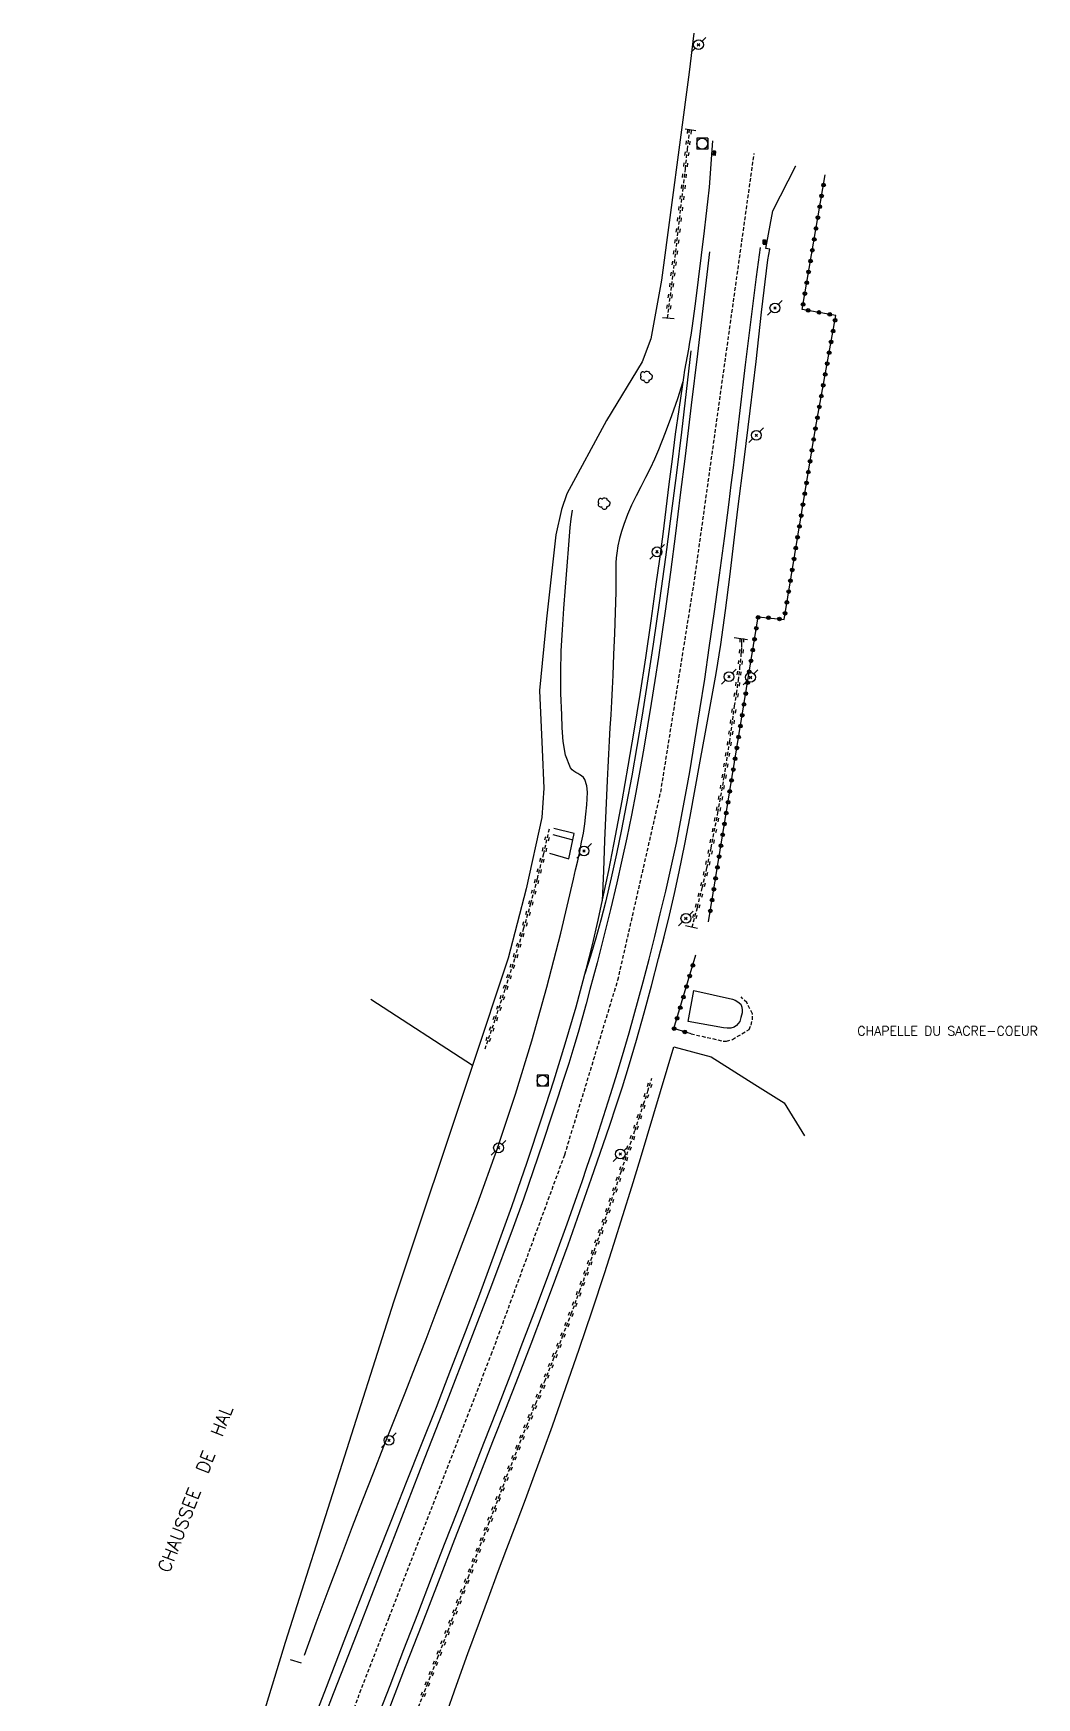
# Model space of a CAD drawing. Header units: millimetres. Extents: x 146000 to 147000, y 145000 to 146000.
# Drawn here: x 146561.2 to 146697.8, y 145285.2 to 145511.9 of the extents above; entities that cross this region are included whole.
import ezdxf
from ezdxf.enums import TextEntityAlignment as Align

# ---------------------------------------------------------------- set-up
doc = ezdxf.new("R2010")
doc.units = ezdxf.units.MM
doc.linetypes.add('DASHED', pattern=[0.75, 0.5, -0.25])
doc.layers.get('0').update_dxf_attribs({"linetype": 'CONTINUOUS'})
for name, color, linetype in [('W0001', 6, 'DASHED'), ('W0008', 7, 'CONTINUOUS'), ('W0051', 7, 'CONTINUOUS'), ('W0104', 1, 'CONTINUOUS'), ('W0112', 1, 'DASHED'), ('W0120', 7, 'CONTINUOUS'), ('W0211', 2, 'CONTINUOUS'), ('W0220', 5, 'DASHED'), ('W0300', 7, 'CONTINUOUS'), ('W0323', 7, 'CONTINUOUS'), ('W0330', 7, 'CONTINUOUS'), ('W0333', 7, 'CONTINUOUS'), ('W0401', 7, 'CONTINUOUS'), ('W0420', 7, 'CONTINUOUS'), ('W0473', 7, 'CONTINUOUS'), ('W0984', 7, 'CONTINUOUS'), ('W0989', 7, 'CONTINUOUS')]:
    doc.layers.add(name, color=color, linetype=linetype)
doc.styles.get("Standard").update_dxf_attribs({"font": 'romans.shx', "width": 0.85})

# ---------------------------------------------------------------- blocks, each defined once
blk = doc.blocks.new('T473')
for p, q in [((-0.166667, 0.166667), (0.166667, -0.166667)), ((-0.166667, -0.166667), (0.166667, 0.166667)), ((0.500001, 0.500001), (1.000002, 1.000002)), ((-1.000002, -1.000002), (-0.500001, -0.500001))]:
    blk.add_line(p, q)
blk.add_ellipse((0, 0), major_axis=(0.471405, 0.471405), ratio=1, start_param=5.4977871438, end_param=11.780972451)
blk = doc.blocks.new('T300')
for p, q in [((-0.8, 0.51), (-0.86, 0.34)), ((-0.86, 0.34), (-0.86, 0.17)), ((-0.86, 0.17), (-0.74, 0.06)), ((-0.69, 0.63), (-0.8, 0.51)), ((-0.8, -0.06), (-0.74, 0.06)), ((-0.74, 0.06), (-0.69, 0.11)), ((-0.57, 0.69), (-0.69, 0.63)), ((-0.46, 0.69), (-0.57, 0.69)), ((-0.29, 0.63), (-0.46, 0.69)), ((-0.29, 0.63), (-0.17, 0.74)), ((-0.23, 0.57), (-0.29, 0.63)), ((-0.17, 0.74), (-0.06, 0.8)), ((-0.06, 0.8), (0.06, 0.8)), ((0.06, 0.8), (0.23, 0.74)), ((0.23, 0.74), (0.34, 0.63)), ((0.34, 0.63), (0.4, 0.51)), ((0.46, 0.46), (0.34, 0.46)), ((0.4, 0.51), (0.4, 0.46)), ((0.57, 0.4), (0.46, 0.46)), ((0.57, 0.4), (0.69, 0.29)), ((0.69, 0.29), (0.74, 0.17)), ((0.74, 0.06), (0.69, -0.17)), ((0.74, 0.17), (0.74, 0.06)), ((-0.8, -0.17), (-0.8, -0.06)), ((-0.8, -0.23), (-0.8, -0.17)), ((-0.74, -0.34), (-0.8, -0.23)), ((-0.69, -0.4), (-0.74, -0.34)), ((-0.51, -0.46), (-0.69, -0.4)), ((-0.4, -0.46), (-0.51, -0.46)), ((-0.4, -0.46), (-0.34, -0.46)), ((-0.34, -0.46), (-0.34, -0.4)), ((-0.34, -0.51), (-0.34, -0.46)), ((-0.29, -0.63), (-0.34, -0.51)), ((-0.17, -0.74), (-0.29, -0.63)), ((-0.06, -0.8), (-0.17, -0.74)), ((0.06, -0.8), (-0.06, -0.8)), ((0.17, -0.74), (0.06, -0.8)), ((0.23, -0.69), (0.17, -0.74)), ((0.29, -0.46), (0.23, -0.46)), ((0.29, -0.63), (0.23, -0.69)), ((0.46, -0.4), (0.29, -0.46)), ((0.34, -0.51), (0.29, -0.63)), ((0.34, -0.51), (0.34, -0.46)), ((0.57, -0.34), (0.46, -0.4)), ((0.63, -0.29), (0.57, -0.34)), ((0.69, -0.17), (0.63, -0.29))]:
    blk.add_line(p, q)
blk = doc.blocks.new('T420')
for p, q in [((0.75, 0.75), (-0.75, 0.75)), ((-0.75, 0.75), (-0.75, -0.75)), ((0.75, 0.75), (0.75, -0.75)), ((0.75, -0.75), (-0.75, -0.75))]:
    blk.add_line(p, q)
blk.add_ellipse((0, 0), major_axis=(-0.53, 0.53), ratio=1, start_param=3.926991, end_param=10.210176)
blk = doc.blocks.new('T401')
for p, q in [((-0.3, 0.3), (0, 0.3)), ((-0.3, -0.25), (-0.3, 0.3)), ((-0.3, 0.15), (0, 0.15)), ((-0.3, 0), (0, 0)), ((0, 0.3), (0, -0.25)), ((-0.3, -0.15), (0, -0.15)), ((-0.3, -0.25), (-0.3, -0.3)), ((-0.3, -0.3), (0, -0.3)), ((0, -0.3), (0, -0.25))]:
    blk.add_line(p, q)
blk = doc.blocks.new('t323o')
at = {"color": 0, "linetype": 'Continuous'}
for radius in [0.25, 0.15]:
    blk.add_circle((0, 0), radius, dxfattribs=at)
blk = doc.blocks.new('t220o')
at = {"color": 0, "linetype": 'Continuous'}
for p, q in [((-0.25, 0.25), (0.25, 0.25)), ((-0.25, -0.25), (0.25, -0.25))]:
    blk.add_line(p, q, dxfattribs=at)

msp = doc.modelspace()

# ---------------------------------------------------------------- linework, layer by layer
at = {"layer": 'W0001'}
msp.add_lwpolyline([(146561.22, 145171), (146565.95, 145183.32), (146579.14, 145217.23), (146595.94, 145260.73), (146609.69, 145296.18), (146623.58, 145331.94), (146633.59, 145359.19), (146640.82, 145382.97), (146646.66, 145408.59), (146651.26, 145437.48), (146659.38, 145495.58)], dxfattribs=at)
at = {"layer": 'W0008'}
for points in [[(146653.7, 145497.28), (146653.26, 145490.99), (146653.26, 145490.99), (146653.26, 145490.99), (146653.26, 145490.99), (146653.04, 145489), (146652.8, 145487.01), (146652.55, 145485.02), (146652.16, 145481.71), (146651.77, 145478.4), (146651.36, 145475.09), (146650.9, 145471.79), (146650.75, 145470.83), (146650.59, 145469.87), (146650.42, 145468.91), (146650.25, 145467.95), (146650.08, 145466.99), (146649.91, 145466.03), (146649.75, 145465.06), (146649.6, 145464.1), (146649.1, 145460.71), (146648.64, 145457.31), (146648.2, 145453.91), (146647.77, 145450.51), (146647.35, 145447.1), (146646.92, 145443.7), (146646.48, 145440.3), (146646.01, 145436.9), (146645.3, 145431.89), (146644.57, 145426.88), (146643.81, 145421.88), (146643, 145416.88), (146642.19, 145412.13), (146641.35, 145407.38), (146640.47, 145402.64), (146639.53, 145397.91), (146638.83, 145394.52), (146638.09, 145391.14), (146637.31, 145387.76), (146636.47, 145384.4), (146635.08, 145379.3), (146633.6, 145374.23), (146632.04, 145369.18), (146630.43, 145364.15), (146628.41, 145358.11), (146626.32, 145352.09), (146624.16, 145346.1), (146621.96, 145340.13), (146620.02, 145334.99), (146618.05, 145329.87), (146616.06, 145324.75), (146614.04, 145319.65), (146612.01, 145314.55), (146609.98, 145309.44), (146607.97, 145304.34), (146605.97, 145299.22), (146603.52, 145292.91), (146601.08, 145286.59), (146598.65, 145280.28)], [(146609.69, 145283.67), (146611.92, 145289.46), (146614.15, 145295.24), (146616.38, 145301.02), (146618.61, 145306.8), (146620.33, 145311.24), (146622.07, 145315.68), (146623.81, 145320.11), (146625.55, 145324.55), (146627.28, 145328.99), (146629, 145333.43), (146630.7, 145337.88), (146632.37, 145342.35), (146634.03, 145346.89), (146635.65, 145351.44), (146637.25, 145356), (146638.82, 145360.57), (146639.71, 145363.19), (146640.6, 145365.82), (146641.46, 145368.45), (146642.28, 145371.1), (146643.37, 145374.79), (146644.4, 145378.49), (146645.4, 145382.21), (146646.37, 145385.93), (146647.12, 145388.87), (146647.83, 145391.81), (146648.52, 145394.76), (146649.17, 145397.71), (146649.94, 145401.47), (146650.66, 145405.24), (146651.34, 145409.01), (146652.03, 145412.78), (146652.76, 145416.76), (146653.49, 145420.73), (146654.19, 145424.71), (146654.83, 145428.7), (146655.49, 145433.3), (146656.07, 145437.91), (146656.62, 145442.52), (146657.17, 145447.13), (146658, 145453.83), (146658.83, 145460.53), (146659.64, 145467.24), (146660.38, 145473.96), (146661.24, 145481.1), (146661.49, 145482.54), (146660.97, 145482.6), (146661.91, 145487.75), (146665.05, 145493.9), (146665.05, 145493.9)]]:
    msp.add_lwpolyline(points, dxfattribs=at)
at = {"layer": 'W0051'}
for points in [[(146653.3, 145482.18), (146652.49, 145475.22), (146651.66, 145468.26), (146650.82, 145461.3), (146649.97, 145454.35), (146649.32, 145449.07), (146648.66, 145443.79), (146647.98, 145438.52), (146647.27, 145433.24), (146646.81, 145430.09), (146646.34, 145426.94), (146645.85, 145423.79), (146645.34, 145420.64), (146644.85, 145417.6), (146644.34, 145414.57), (146643.81, 145411.53), (146643.25, 145408.5), (146642.66, 145405.42), (146642.03, 145402.35), (146641.38, 145399.29), (146640.69, 145396.23), (146639.82, 145392.58), (146638.92, 145388.94), (146637.98, 145385.31), (146637.02, 145381.68), (146636.49, 145379.73), (146635.95, 145377.79), (146635.39, 145375.84), (146634.82, 145373.9), (146634.12, 145371.6), (146633.39, 145369.3), (146632.65, 145367.01), (146631.89, 145364.72), (146630.6, 145360.85), (146629.29, 145356.98), (146627.95, 145353.12), (146626.57, 145349.28), (146623.63, 145341.35), (146620.59, 145333.46), (146617.52, 145325.58), (146614.46, 145317.7), (146612.92, 145313.71), (146611.37, 145309.72), (146609.82, 145305.73), (146608.27, 145301.74), (146606.72, 145297.75), (146605.17, 145293.76), (146603.62, 145289.77), (146602.07, 145285.77), (146601.01, 145283.04)], [(146607.92, 145282.01), (146609.8, 145286.9), (146611.68, 145291.78), (146613.57, 145296.66), (146615.45, 145301.55), (146617.23, 145306.13), (146619.01, 145310.72), (146620.8, 145315.3), (146622.58, 145319.88), (146624.36, 145324.47), (146626.14, 145329.05), (146627.9, 145333.65), (146629.64, 145338.24), (146631.08, 145342.08), (146632.5, 145345.91), (146633.9, 145349.75), (146635.28, 145353.61), (146635.95, 145355.54), (146636.61, 145357.48), (146637.26, 145359.42), (146637.9, 145361.37), (146638.87, 145364.38), (146639.82, 145367.4), (146640.76, 145370.42), (146641.67, 145373.46), (146642.34, 145375.77), (146643, 145378.09), (146643.64, 145380.42), (146644.26, 145382.75), (146645.06, 145385.83), (146645.84, 145388.91), (146646.6, 145392), (146647.34, 145395.1), (146647.72, 145396.73), (146648.08, 145398.35), (146648.44, 145399.98), (146648.78, 145401.62), (146649.27, 145404.04), (146649.73, 145406.46), (146650.18, 145408.89), (146650.61, 145411.33), (146651.32, 145415.54), (146652, 145419.76), (146652.64, 145423.98), (146653.27, 145428.21), (146653.98, 145433.17), (146654.66, 145438.14), (146655.32, 145443.12), (146655.97, 145448.09), (146656.26, 145450.43), (146656.55, 145452.76), (146656.83, 145455.1), (146657.1, 145457.43), (146657.37, 145459.77), (146657.65, 145462.1), (146657.93, 145464.44), (146658.21, 145466.77), (146658.71, 145470.78), (146659.21, 145474.78), (146659.71, 145478.78), (146660.22, 145482.78)], [(146650.74, 145468.67), (146650.12, 145463.13), (146649.47, 145457.6), (146648.79, 145452.06), (146648.08, 145446.53), (146647.29, 145440.6), (146646.47, 145434.66), (146645.62, 145428.73), (146644.72, 145422.81), (146644.08, 145418.8), (146643.41, 145414.79), (146642.7, 145410.8), (146641.95, 145406.8), (146641.31, 145403.49), (146640.63, 145400.18), (146639.92, 145396.88), (146639.13, 145393.59), (146638.5, 145391.13), (146637.81, 145388.69), (146637.09, 145386.25), (146636.32, 145383.83)]]:
    msp.add_lwpolyline(points, dxfattribs=at)
at = {"layer": 'W0104'}
msp.add_lwpolyline([(146650.38, 145377.35), (146651.18, 145381.56), (146656.44, 145380.37), (146656.77, 145380.24), (146657.16, 145380.02), (146657.54, 145379.7), (146657.69, 145379.26), (146657.74, 145378.88), (146657.74, 145378.52), (146657.58, 145377.89), (146657.42, 145377.31), (146656.99, 145376.77), (146656.64, 145376.55), (146656.2, 145376.41), (146655.7, 145376.41), (146655.19, 145376.47)], close=True, dxfattribs=at)
at = {"layer": 'W0112'}
msp.add_lwpolyline([(146650.78, 145375.65), (146655.27, 145374.64), (146655.6, 145374.67), (146656.42, 145374.9), (146658.69, 145376.24), (146658.95, 145376.84), (146659.13, 145377.55), (146659.15, 145378.38), (146658.36, 145379.9), (146657.6, 145380.67)], dxfattribs=at)
at = {"layer": 'W0120'}
for points in [[(146651.45, 145498.65), (146649.97, 145498.87)], [(146646.9, 145473.23), (146648.47, 145473.07)], [(146656.64, 145429.62), (146658.49, 145429.37)], [(146631.51, 145400.28), (146634.12, 145399.48), (146634.87, 145402.95), (146632.12, 145403.62)], [(146631.96, 145402.8), (146634.69, 145402.09)], [(146650.02, 145390.41), (146651.66, 145390.03)], [(146596.21, 145290.43), (146597.68, 145289.95)]]:
    msp.add_lwpolyline(points, dxfattribs=at)
at = {"layer": 'W0211'}
for points in [[(146598.13, 145291.02), (146599.74, 145295.41), (146601.38, 145299.79), (146603.03, 145304.17), (146604.69, 145308.54), (146606.1, 145312.19), (146607.53, 145315.84), (146608.97, 145319.48), (146610.41, 145323.11), (146611.85, 145326.75), (146613.28, 145330.4), (146614.7, 145334.05), (146616.09, 145337.71), (146618.89, 145345.1), (146621.69, 145352.5), (146624.38, 145359.94), (146626.88, 145367.44), (146629.09, 145374.7), (146631.14, 145382), (146633.04, 145389.35), (146634.78, 145396.73), (146635.06, 145397.98), (146635.35, 145399.23), (146635.62, 145400.48), (146635.88, 145401.74), (146636.12, 145403), (146636.32, 145404.27), (146636.47, 145405.55), (146636.57, 145406.83), (146636.62, 145407.68), (146636.67, 145408.56), (146636.6, 145409.45), (146636.3, 145410.31), (146636.12, 145410.57), (146635.88, 145410.78), (146635.62, 145410.95), (146635.35, 145411.1), (146635.09, 145411.24), (146634.83, 145411.41), (146634.58, 145411.61), (146634.39, 145411.86), (146633.67, 145413.61), (146633.35, 145415.47), (146633.25, 145417.31), (146633.18, 145419.11), (146633.05, 145422.01), (146633.04, 145424.91), (146633.11, 145427.81), (146633.26, 145430.7), (146633.45, 145433.59), (146633.68, 145436.47), (146633.91, 145439.36), (146634.12, 145442.24), (146634.22, 145443.43), (146634.34, 145444.61), (146634.47, 145445.8), (146634.63, 145446.98)], [(146617.33, 145282.65), (146618.86, 145286.94), (146620.4, 145291.22), (146621.96, 145295.49), (146623.2, 145298.84), (146624.45, 145302.19), (146625.7, 145305.53), (146626.96, 145308.87), (146628.22, 145312.21), (146629.46, 145315.56), (146630.69, 145318.91), (146631.9, 145322.27), (146633.74, 145327.47), (146635.53, 145332.69), (146637.3, 145337.91), (146639.03, 145343.15), (146640.28, 145347.02), (146641.51, 145350.9), (146642.71, 145354.79), (146643.89, 145358.69)]]:
    msp.add_lwpolyline(points, dxfattribs=at)
at = {"layer": 'W0220'}
for points in [[(146647.59, 145473.16), (146648.06, 145476.9), (146648.52, 145480.64), (146648.96, 145484.39), (146649.4, 145488.13), (146649.71, 145490.79), (146650.01, 145493.46), (146650.3, 145496.12), (146650.59, 145498.78)], [(146656.72, 145420.31), (146656.99, 145422.03), (146657.23, 145423.76), (146657.44, 145425.49), (146657.61, 145427.23), (146657.65, 145427.79), (146657.69, 145428.35), (146657.71, 145428.91), (146657.72, 145429.48)], [(146650.93, 145390.2), (146651.65, 145392.88), (146652.32, 145395.57), (146652.95, 145398.27), (146653.52, 145400.98), (146654.45, 145405.79), (146655.29, 145410.61), (146656.05, 145415.45), (146656.72, 145420.31)], [(146631.46, 145403.55), (146630.67, 145400.15), (146629.82, 145396.76), (146628.93, 145393.38), (146627.98, 145390.02), (146626.74, 145385.85), (146625.44, 145381.69), (146624.07, 145377.56), (146622.65, 145373.45)], [(146612.84, 145281.85), (146614.84, 145286.97), (146616.25, 145290.62), (146617.65, 145294.26), (146619.04, 145297.91), (146620.42, 145301.56), (146621.81, 145305.22), (146623.2, 145308.87), (146624.6, 145312.51), (146626, 145316.16), (146627.2, 145319.21), (146628.41, 145322.26), (146629.63, 145325.3), (146630.86, 145328.34), (146632.07, 145331.38), (146633.28, 145334.43), (146634.46, 145337.49), (146635.61, 145340.56), (146637.57, 145346.03), (146639.47, 145351.52), (146641.32, 145357.03), (146643.16, 145362.54), (146643.75, 145364.31), (146644.33, 145366.07), (146644.9, 145367.84), (146645.46, 145369.61)]]:
    msp.add_lwpolyline(points, dxfattribs=at)
at = {"layer": 'W0323'}
for points in [[(146653.16, 145390.91), (146659.93, 145432.47), (146663.46, 145432.09), (146667.77, 145458.39), (146670.52, 145473.5), (146665.92, 145474.33), (146669.06, 145492.67)], [(146650.78, 145375.65), (146648.46, 145376.36), (146651.45, 145386.4)]]:
    msp.add_lwpolyline(points, dxfattribs=at)
at = {"layer": 'W0330'}
for points in [[(146651.17, 145511.94), (146650.54, 145506.66), (146646.77, 145478.31), (146645.31, 145470.34), (146644.14, 145467.18), (146639.29, 145459.19), (146633.87, 145449.2), (146633.12, 145447.05), (146632.39, 145443.64), (146631.08, 145432.16), (146630.14, 145422.4), (146630.5, 145414.38), (146630.73, 145409.1), (146630.47, 145405.12), (146628.34, 145395.39), (146625.86, 145385.94), (146621.01, 145371.33), (146610.33, 145339.25), (146595.51, 145292.74), (146590.66, 145276.81), (146586.2, 145264.95)], [(146621.01, 145371.33), (146607.16, 145380.31)], [(146643.89, 145358.69), (146648.44, 145373.89), (146653.52, 145372.51), (146659.48, 145368.77), (146663.46, 145366.26), (146666.24, 145361.77)]]:
    msp.add_lwpolyline(points, dxfattribs=at)
at = {"layer": 'W0333'}
msp.add_lwpolyline([(146649.65, 145464.48), (146648.92, 145462.14), (146648.13, 145459.81), (146647.28, 145457.51), (146646.37, 145455.22), (146645.81, 145453.94), (146645.21, 145452.67), (146644.57, 145451.42), (146643.93, 145450.17), (146643.29, 145448.92), (146642.68, 145447.66), (146642.11, 145446.37), (146641.61, 145445.05), (146641.3, 145444.09), (146641.04, 145443.12), (146640.83, 145442.14), (146640.67, 145441.14), (146640.6, 145440.49), (146640.56, 145439.82), (146640.54, 145439.16), (146640.54, 145438.5), (146640.55, 145437.84), (146640.56, 145437.19), (146640.56, 145436.53), (146640.54, 145435.87), (146640.45, 145433.02), (146640.35, 145430.18), (146640.23, 145427.34), (146640.11, 145424.5), (146640.02, 145422.7), (146639.93, 145420.91), (146639.84, 145419.12), (146639.74, 145417.33), (146639.64, 145415.54), (146639.54, 145413.75), (146639.45, 145411.96), (146639.36, 145410.16), (146639.18, 145406.07), (146639, 145401.97), (146638.84, 145397.87), (146638.68, 145393.78)], dxfattribs=at)

# ---------------------------------------------------------------- block references
at = {"layer": 'W0220'}
for p, rotation in [((146650.56, 145498.49), 83.87021308174096), ((146650.23, 145495.5), 83.73073054382364), ((146650.4, 145497), 83.87021308174096), ((146650.07, 145494.01), 83.73073054382364), ((146649.74, 145491.03), 83.59124804962707), ((146649.9, 145492.52), 83.59124804962707), ((146649.57, 145489.54), 83.45176559754833), ((146649.22, 145486.56), 83.31228303982842), ((146649.39, 145488.05), 83.31228303982842), ((146649.05, 145485.07), 83.31228303982842), ((146648.69, 145482.09), 83.1728003828129), ((146648.87, 145483.58), 83.1728003828129), ((146648.51, 145480.6), 83.03331778069759), ((146648.15, 145477.63), 83.03331778069759), ((146648.33, 145479.11), 83.03331778069759), ((146647.96, 145476.14), 82.89383523608161), ((146647.78, 145474.65), 82.89383523608161), ((146657.65, 145427.75), 85.42238434530368), ((146657.72, 145429.25), 88.71018659095766), ((146657.51, 145426.25), 84.32645030115359), ((146657.16, 145423.27), 82.13458223347932), ((146657.35, 145424.76), 83.23051628856338), ((146656.95, 145421.79), 81.03864813747022), ((146656.63, 145419.63), 82.15754029171922), ((146656.22, 145416.66), 82.15754029171922), ((146656.42, 145418.14), 82.15754029171922), ((146656.01, 145415.17), 81.12506711967168), ((146655.54, 145412.21), 81.12506711967168), ((146655.77, 145413.69), 81.12506711967168), ((146655.31, 145410.73), 81.12506711967168), ((146654.8, 145407.77), 80.0925939537284), ((146655.06, 145409.25), 80.0925939537284), ((146654.26, 145404.82), 79.06012079324492), ((146654.54, 145406.29), 80.0925939537284), ((146653.98, 145403.35), 79.06012079324492), ((146630.81, 145400.74), 256.8514042532869), ((146631.15, 145402.2), 256.8514042532869), ((146653.4, 145400.4), 78.02764762153342), ((146653.69, 145401.87), 79.06012079324492), ((146630.45, 145399.28), 255.9964033331549), ((146653.09, 145398.93), 78.02764762153342), ((146629.72, 145396.37), 255.1414002526806), ((146630.09, 145397.83), 255.9964033331549), ((146652.43, 145396.01), 76.9951745663966), ((146652.76, 145397.47), 76.9951745663966), ((146628.95, 145393.47), 255.1414002526806), ((146629.34, 145394.92), 255.1414002526806), ((146652.07, 145394.55), 75.96270182683492), ((146628.55, 145392.03), 254.2863950123254), ((146651.32, 145391.65), 74.9302294033949), ((146651.71, 145393.1), 75.96270182683492), ((146627.72, 145389.14), 253.4313901190051), ((146628.14, 145390.58), 254.2863950123254), ((146627.3, 145387.71), 253.4313901190051), ((146626.42, 145384.83), 252.5763866353327), ((146626.87, 145386.27), 253.4313901190051), ((146625.98, 145383.4), 252.5763866353327), ((146625.06, 145380.55), 251.7213835554057), ((146625.53, 145381.97), 252.5763866353327), ((146624.12, 145377.7), 251.7213835554057), ((146624.59, 145379.12), 251.7213835554057), ((146623.63, 145376.28), 250.8663808778166), ((146623.14, 145374.86), 250.8663808778166), ((146645.16, 145368.65), 72.34361905927351), ((146644.7, 145367.23), 72.10383075358178), ((146643.77, 145364.37), 71.86404244869762), ((146644.24, 145365.8), 71.86404244869762), ((146643.3, 145362.95), 71.62425414419874), ((146642.35, 145360.1), 71.51416136205735), ((146642.82, 145361.53), 71.51416136205735), ((146641.4, 145357.26), 71.51416136205735), ((146641.87, 145358.68), 71.51416136205735), ((146640.92, 145355.84), 71.40120125010183), ((146639.96, 145352.99), 71.40120125010183), ((146640.44, 145354.42), 71.40120125010183), ((146639.48, 145351.57), 71.40120125010183), ((146638.51, 145348.74), 70.96830850806745), ((146639, 145350.15), 70.96830850806745), ((146637.53, 145345.9), 70.21556177683578), ((146638.02, 145347.32), 70.96830850806745), ((146637.02, 145344.49), 70.21556177683578), ((146636, 145341.67), 70.21556177683578), ((146636.51, 145343.08), 70.21556177683578), ((146635.49, 145340.26), 69.46511085590915), ((146634.44, 145337.45), 68.9065544536048), ((146634.97, 145338.85), 69.46511085590915), ((146633.36, 145334.65), 68.9065544536048), ((146633.9, 145336.05), 68.9065544536048), ((146632.81, 145333.25), 68.48589096325317), ((146631.71, 145330.46), 68.20313458726574), ((146632.26, 145331.86), 68.48589096325317), ((146630.59, 145327.68), 68.08106885839068), ((146631.15, 145329.07), 68.20313458726574), ((146630.03, 145326.29), 68.08106885839068), ((146628.91, 145323.5), 68.11971624853989), ((146629.47, 145324.89), 68.11971624853989), ((146628.35, 145322.11), 68.29633082871557), ((146627.24, 145319.32), 68.29633082871557), ((146627.8, 145320.72), 68.29633082871557), ((146626.15, 145316.53), 68.61090662911528), ((146626.7, 145317.93), 68.61090662911528), ((146625.61, 145315.13), 68.88808596543689), ((146624.53, 145312.33), 69.04948040255552), ((146625.07, 145313.73), 68.88808596543689), ((146623.99, 145310.93), 69.04948040255552), ((146622.92, 145308.13), 69.15958899821523), ((146623.45, 145309.53), 69.04948040255552), ((146621.85, 145305.33), 69.15958899821523), ((146622.39, 145306.73), 69.15958899821523), ((146621.32, 145303.92), 69.21841123824063), ((146620.26, 145301.12), 69.21517804646902), ((146620.79, 145302.52), 69.21841123824063), ((146619.19, 145298.31), 69.21517804646902), ((146619.72, 145299.72), 69.21517804646902), ((146618.66, 145296.91), 69.14988950847109), ((146617.59, 145294.11), 69.03331484309429), ((146618.12, 145295.51), 69.14988950847109), ((146617.05, 145292.71), 69.03331484309429), ((146615.98, 145289.91), 68.86545459455878), ((146616.52, 145291.31), 69.03331484309429), ((146614.9, 145287.11), 68.86545459455878), ((146615.44, 145288.51), 68.86545459455878), ((146614.35, 145285.71), 68.65910089783635)]:
    msp.add_blockref('t220o', p, dxfattribs=dict(at, rotation=rotation))
at = {"layer": 'W0300'}
for p in [(146644.74, 145465.12), (146638.98, 145447.86)]:
    msp.add_blockref('T300', p, dxfattribs=at)
at = {"layer": 'W0323'}
for p, rotation in [((146668.82, 145491.26), 80.30117510894674), ((146668.56, 145489.78), 80.30117510894674), ((146668.06, 145486.83), 80.30117510894674), ((146668.31, 145488.3), 80.30117510894674), ((146667.8, 145485.35), 80.30117510894674), ((146667.3, 145482.39), 80.30117510894674), ((146667.55, 145483.87), 80.30117510894674), ((146667.05, 145480.91), 80.30117510894674), ((146666.54, 145477.95), 80.30117510894674), ((146666.79, 145479.43), 80.30117510894674), ((146666.29, 145476.48), 80.30117510894674), ((146666.04, 145475), 80.30117510894674), ((146666.73, 145474.18), 169.7105196266334), ((146668.21, 145473.92), 169.7105196266334), ((146669.68, 145473.65), 169.7105196266334), ((146670.4, 145472.85), 79.70383253505778), ((146670.13, 145471.38), 79.70383253505778), ((146669.59, 145468.42), 79.70383253505778), ((146669.86, 145469.9), 79.70383253505778), ((146669.33, 145466.95), 79.70383253505778), ((146668.79, 145464), 79.70383253505778), ((146669.06, 145465.47), 79.70383253505778), ((146668.52, 145462.52), 79.70383253505778), ((146667.99, 145459.57), 79.70383253505778), ((146668.25, 145461.05), 79.70383253505778), ((146667.72, 145458.09), 80.67941649768954), ((146667.24, 145455.13), 80.67941649768954), ((146667.48, 145456.61), 80.67941649768954), ((146666.99, 145453.65), 80.67941649768954), ((146666.51, 145450.69), 80.67941649768954), ((146666.75, 145452.17), 80.67941649768954), ((146666.27, 145449.21), 80.67941649768954), ((146665.78, 145446.25), 80.67941649768954), ((146666.02, 145447.73), 80.67941649768954), ((146665.54, 145444.77), 80.67941649768954), ((146665.05, 145441.81), 80.67941649768954), ((146665.29, 145443.29), 80.67941649768954), ((146664.56, 145438.85), 80.67941649768954), ((146664.81, 145440.33), 80.67941649768954), ((146664.32, 145437.37), 80.67941649768954), ((146663.84, 145434.41), 80.67941649768954), ((146664.08, 145435.89), 80.67941649768954), ((146659.92, 145432.37), 80.74973346041327), ((146661.32, 145432.32), 353.8437283785455), ((146662.81, 145432.16), 353.8437283785455), ((146663.59, 145432.93), 80.67941649768954), ((146659.67, 145430.89), 80.74973346041327), ((146659.19, 145427.92), 80.74973346041327), ((146659.43, 145429.4), 80.74973346041327), ((146658.95, 145426.44), 80.74973346041327), ((146658.47, 145423.48), 80.74973346041327), ((146658.71, 145424.96), 80.74973346041327), ((146658.23, 145422), 80.74973346041327), ((146657.75, 145419.04), 80.74973346041327), ((146657.99, 145420.52), 80.74973346041327), ((146657.5, 145417.56), 80.74973346041327), ((146657.02, 145414.6), 80.74973346041327), ((146657.26, 145416.08), 80.74973346041327), ((146656.54, 145411.64), 80.74973346041327), ((146656.78, 145413.12), 80.74973346041327), ((146656.3, 145410.16), 80.74973346041327), ((146655.82, 145407.2), 80.74973346041327), ((146656.06, 145408.68), 80.74973346041327), ((146655.58, 145405.72), 80.74973346041327), ((146655.09, 145402.76), 80.74973346041327), ((146655.33, 145404.24), 80.74973346041327), ((146654.85, 145401.28), 80.74973346041327), ((146654.37, 145398.31), 80.74973346041327), ((146654.61, 145399.79), 80.74973346041327), ((146654.13, 145396.83), 80.74973346041327), ((146653.65, 145393.87), 80.74973346041327), ((146653.89, 145395.35), 80.74973346041327), ((146653.41, 145392.39), 80.74973346041327), ((146651.03, 145384.96), 73.39191592434523), ((146650.6, 145383.53), 73.39191592434523), ((146649.74, 145380.65), 73.39191592434523), ((146650.17, 145382.09), 73.39191592434523), ((146648.88, 145377.78), 73.39191592434523), ((146649.31, 145379.21), 73.39191592434523), ((146648.48, 145376.36), 162.8470222275456), ((146649.92, 145375.91), 162.8470222275456)]:
    msp.add_blockref('t323o', p, dxfattribs=dict(at, rotation=rotation))
at = {"layer": 'W0401', "rotation": 175.8947917526775}
msp.add_blockref('T401', (146653.8, 145495.62), dxfattribs=at)
at = {"layer": 'W0401'}
msp.add_blockref('T401', (146660.92, 145483.5), dxfattribs=at)
at = {"layer": 'W0420'}
for p in [(146652.3, 145496.9), (146630.56, 145369.26)]:
    msp.add_blockref('T420', p, dxfattribs=at)
at = {"layer": 'W0473'}
for p in [(146651.8, 145510.38), (146662.2, 145474.53), (146659.67, 145457.18), (146646.16, 145441.3), (146655.94, 145424.3), (146658.88, 145424.21), (146636.21, 145400.56), (146650.08, 145391.38), (146624.57, 145360.12), (146641.16, 145359.27), (146609.64, 145320.28)]:
    msp.add_blockref('T473', p, dxfattribs=at)

# ---------------------------------------------------------------- texts
at = {"layer": 'W0984'}
msp.add_text('CHAPELLE DU SACRE-COEUR  ', height=1.25, dxfattribs=at).set_placement((146686.57, 145376.05), align=Align.MIDDLE_CENTER)
at = {"layer": 'W0989'}
msp.add_text('CHAUSSEE  DE  HAL  ', height=1.75, rotation=68.8203, dxfattribs=at).set_placement((146579.73, 145302.14))

doc.saveas('drawing.dxf')
